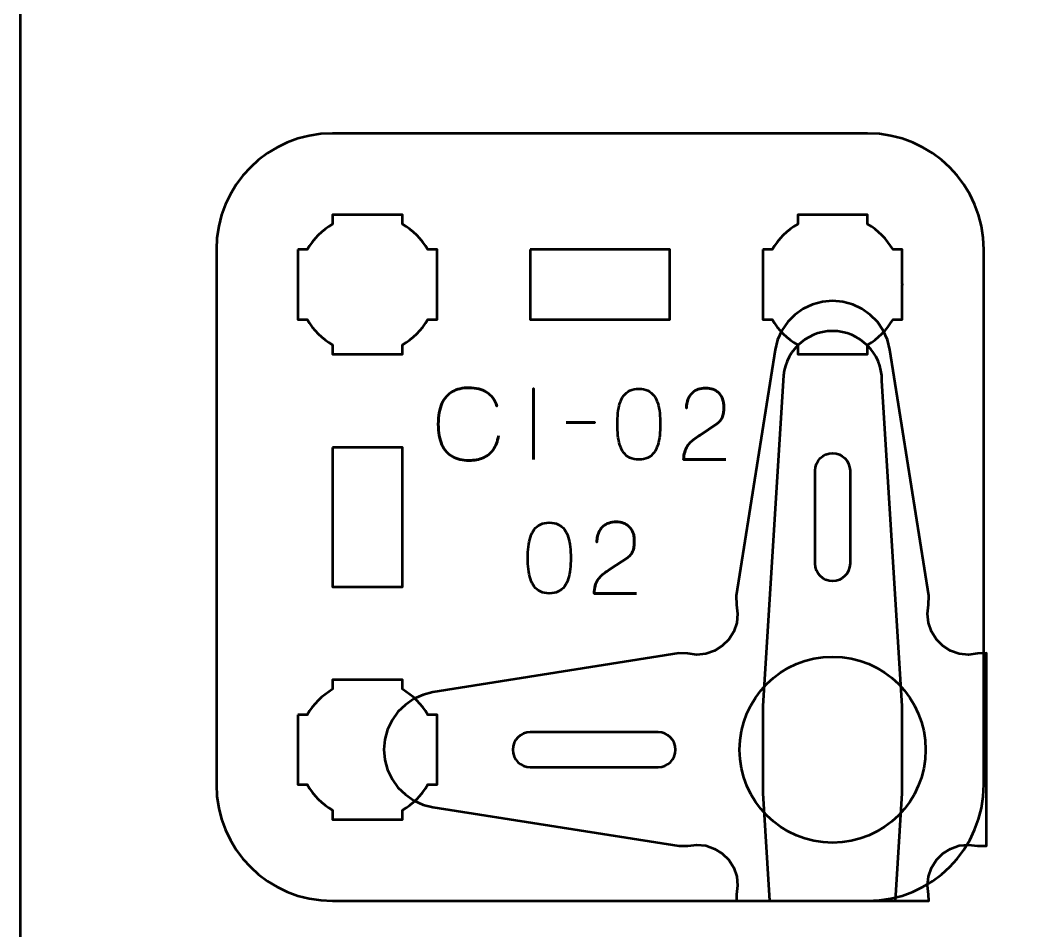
# Model space of a CAD drawing. Header units: centimetres. Extents: x -21 to 0, y -29.7 to 0.
# Drawn here: x -21 to -16.683, y -24.629 to -20.713 of the extents above; entities that cross this region are included whole.
import ezdxf

# ---------------------------------------------------------------- set-up
doc = ezdxf.new("R2010")
doc.units = ezdxf.units.CM
doc.header["$MEASUREMENT"] = 0
doc.layers.add('Layer 1', color=7, linetype='Continuous')

msp = doc.modelspace()

# ---------------------------------------------------------------- linework, layer by layer
at = {"layer": 'Layer 1', "color": 250, "lineweight": 53}
msp.add_ellipse((-17.50589, -23.85), major_axis=(0, 0.4), ratio=1, dxfattribs=at)
at = {"layer": 'Layer 1', "color": 22, "lineweight": 53}
msp.add_open_spline([(-21.00003, -29.19995), (-21.00003, -29.19995), (-21.00003, -0.49992), (-21.00003, -0.49992), (-21.00003, -0.49992), (-21.00003, -0.22295), (-20.77694, 0.00004), (-20.49994, 0.00004), (-20.49994, 0.00004), (-20.49994, 0.00004), (-0.50008, 0.00004), (-0.50008, 0.00004), (-0.50008, 0.00004), (-0.22294, 0.00004), (0.00002, -0.22295), (0.00002, -0.49992), (0.00002, -0.49992), (0.00002, -0.49992), (0.00002, -29.19995), (0.00002, -29.19995), (0.00002, -29.19995), (0.00002, -29.47695), (-0.22294, -29.70004), (-0.50008, -29.70004), (-0.50008, -29.70004), (-0.50008, -29.70004), (-20.49994, -29.70004), (-20.49994, -29.70004), (-20.49994, -29.70004), (-20.77694, -29.70004), (-21.00003, -29.47695), (-21.00003, -29.19995)], degree=3, knots=[0, 0, 0, 0, 0.125, 0.125, 0.125, 0.125, 0.25, 0.25, 0.25, 0.25, 0.375, 0.375, 0.375, 0.375, 0.5, 0.5, 0.5, 0.5, 0.625, 0.625, 0.625, 0.625, 0.75, 0.75, 0.75, 0.75, 0.875, 0.875, 0.875, 0.875, 1, 1, 1, 1], dxfattribs=at)
at = {"layer": 'Layer 1', "color": 114, "lineweight": 53}
msp.add_open_spline([(-19.65583, -21.19997), (-19.65583, -21.19997), (-17.35596, -21.19997), (-17.35596, -21.19997), (-17.35596, -21.19997), (-17.07882, -21.19997), (-16.85586, -21.42306), (-16.85586, -21.70006), (-16.85586, -21.70006), (-16.85586, -21.70006), (-16.85586, -23.99993), (-16.85586, -23.99993), (-16.85586, -23.99993), (-16.85586, -24.27707), (-17.07882, -24.50003), (-17.35596, -24.50003), (-17.35596, -24.50003), (-17.35596, -24.50003), (-19.65583, -24.50003), (-19.65583, -24.50003), (-19.65583, -24.50003), (-19.93283, -24.50003), (-20.15592, -24.27707), (-20.15592, -23.99993), (-20.15592, -23.99993), (-20.15592, -23.99993), (-20.15592, -21.70006), (-20.15592, -21.70006), (-20.15592, -21.70006), (-20.15592, -21.42306), (-19.93283, -21.19997), (-19.65583, -21.19997)], degree=3, knots=[0, 0, 0, 0, 0.125, 0.125, 0.125, 0.125, 0.25, 0.25, 0.25, 0.25, 0.375, 0.375, 0.375, 0.375, 0.5, 0.5, 0.5, 0.5, 0.625, 0.625, 0.625, 0.625, 0.75, 0.75, 0.75, 0.75, 0.875, 0.875, 0.875, 0.875, 1, 1, 1, 1], dxfattribs=at)
at = {"layer": 'Layer 1', "lineweight": 53}
for points, knots in [([(-19.80589, -21.69994), (-19.80589, -21.69994), (-19.76569, -21.69994), (-19.76569, -21.69994), (-19.76569, -21.69994), (-19.73936, -21.65442), (-19.7014, -21.61649), (-19.65589, -21.59016), (-19.65589, -21.59016), (-19.65589, -21.59016), (-19.65589, -21.54994), (-19.65589, -21.54994), (-19.65589, -21.54994), (-19.65589, -21.54994), (-19.35589, -21.54994), (-19.35589, -21.54994), (-19.35589, -21.54994), (-19.35589, -21.54994), (-19.35589, -21.59013), (-19.35589, -21.59013), (-19.35589, -21.59013), (-19.31036, -21.61646), (-19.27237, -21.65441), (-19.24601, -21.69994), (-19.24601, -21.69994), (-19.24601, -21.69994), (-19.20589, -21.69994), (-19.20589, -21.69994), (-19.20589, -21.69994), (-19.20589, -21.69994), (-19.20589, -21.84536), (-19.20589, -21.84536), (-19.20589, -21.84536), (-19.20589, -21.84536), (-19.20583, -21.85001), (-19.20583, -21.85001), (-19.20583, -21.85001), (-19.20583, -21.85001), (-19.20589, -21.85465), (-19.20589, -21.85465), (-19.20589, -21.85465), (-19.20589, -21.85465), (-19.20589, -21.99994), (-19.20589, -21.99994), (-19.20589, -21.99994), (-19.20589, -21.99994), (-19.24596, -21.99994), (-19.24596, -21.99994), (-19.24596, -21.99994), (-19.27231, -22.04551), (-19.31031, -22.08352), (-19.35589, -22.10988), (-19.35589, -22.10988), (-19.35589, -22.10988), (-19.35589, -22.14994), (-19.35589, -22.14994), (-19.35589, -22.14994), (-19.35589, -22.14994), (-19.49917, -22.14994), (-19.49917, -22.14994), (-19.49917, -22.14994), (-19.49917, -22.14994), (-19.50584, -22.15002), (-19.50584, -22.15002), (-19.50584, -22.15002), (-19.50584, -22.15002), (-19.51252, -22.14994), (-19.51252, -22.14994), (-19.51252, -22.14994), (-19.51252, -22.14994), (-19.65589, -22.14994), (-19.65589, -22.14994), (-19.65589, -22.14994), (-19.65589, -22.14994), (-19.65589, -22.10984), (-19.65589, -22.10984), (-19.65589, -22.10984), (-19.70143, -22.08348), (-19.73941, -22.04549), (-19.76574, -21.99994), (-19.76574, -21.99994), (-19.76574, -21.99994), (-19.80589, -21.99994), (-19.80589, -21.99994), (-19.80589, -21.99994), (-19.80589, -21.99994), (-19.80589, -21.69994), (-19.80589, -21.69994)], [0, 0, 0, 0, 0.0454545, 0.0454545, 0.0454545, 0.0454545, 0.0909091, 0.0909091, 0.0909091, 0.0909091, 0.1363636, 0.1363636, 0.1363636, 0.1363636, 0.1818182, 0.1818182, 0.1818182, 0.1818182, 0.2272727, 0.2272727, 0.2272727, 0.2272727, 0.2727273, 0.2727273, 0.2727273, 0.2727273, 0.3181818, 0.3181818, 0.3181818, 0.3181818, 0.3636364, 0.3636364, 0.3636364, 0.3636364, 0.4090909, 0.4090909, 0.4090909, 0.4090909, 0.4545455, 0.4545455, 0.4545455, 0.4545455, 0.5, 0.5, 0.5, 0.5, 0.5454545, 0.5454545, 0.5454545, 0.5454545, 0.5909091, 0.5909091, 0.5909091, 0.5909091, 0.6363636, 0.6363636, 0.6363636, 0.6363636, 0.6818182, 0.6818182, 0.6818182, 0.6818182, 0.7272727, 0.7272727, 0.7272727, 0.7272727, 0.7727273, 0.7727273, 0.7727273, 0.7727273, 0.8181818, 0.8181818, 0.8181818, 0.8181818, 0.8636364, 0.8636364, 0.8636364, 0.8636364, 0.9090909, 0.9090909, 0.9090909, 0.9090909, 0.9545455, 0.9545455, 0.9545455, 0.9545455, 1, 1, 1, 1]), ([(-17.80589, -21.69994), (-17.80589, -21.69994), (-17.76569, -21.69994), (-17.76569, -21.69994), (-17.76569, -21.69994), (-17.73936, -21.65442), (-17.7014, -21.61649), (-17.65589, -21.59016), (-17.65589, -21.59016), (-17.65589, -21.59016), (-17.65589, -21.54994), (-17.65589, -21.54994), (-17.65589, -21.54994), (-17.65589, -21.54994), (-17.35589, -21.54994), (-17.35589, -21.54994), (-17.35589, -21.54994), (-17.35589, -21.54994), (-17.35589, -21.59013), (-17.35589, -21.59013), (-17.35589, -21.59013), (-17.31036, -21.61646), (-17.27237, -21.65441), (-17.24601, -21.69994), (-17.24601, -21.69994), (-17.24601, -21.69994), (-17.20589, -21.69994), (-17.20589, -21.69994), (-17.20589, -21.69994), (-17.20589, -21.69994), (-17.20589, -21.84536), (-17.20589, -21.84536), (-17.20589, -21.84536), (-17.20589, -21.84536), (-17.20583, -21.85001), (-17.20583, -21.85001), (-17.20583, -21.85001), (-17.20583, -21.85001), (-17.20589, -21.85465), (-17.20589, -21.85465), (-17.20589, -21.85465), (-17.20589, -21.85465), (-17.20589, -21.99994), (-17.20589, -21.99994), (-17.20589, -21.99994), (-17.20589, -21.99994), (-17.24596, -21.99994), (-17.24596, -21.99994), (-17.24596, -21.99994), (-17.27231, -22.04551), (-17.31031, -22.08352), (-17.35589, -22.10988), (-17.35589, -22.10988), (-17.35589, -22.10988), (-17.35589, -22.14994), (-17.35589, -22.14994), (-17.35589, -22.14994), (-17.35589, -22.14994), (-17.49917, -22.14994), (-17.49917, -22.14994), (-17.49917, -22.14994), (-17.49917, -22.14994), (-17.50584, -22.15002), (-17.50584, -22.15002), (-17.50584, -22.15002), (-17.50584, -22.15002), (-17.51252, -22.14994), (-17.51252, -22.14994), (-17.51252, -22.14994), (-17.51252, -22.14994), (-17.65589, -22.14994), (-17.65589, -22.14994), (-17.65589, -22.14994), (-17.65589, -22.14994), (-17.65589, -22.10984), (-17.65589, -22.10984), (-17.65589, -22.10984), (-17.70143, -22.08348), (-17.73941, -22.04549), (-17.76574, -21.99994), (-17.76574, -21.99994), (-17.76574, -21.99994), (-17.80589, -21.99994), (-17.80589, -21.99994), (-17.80589, -21.99994), (-17.80589, -21.99994), (-17.80589, -21.69994), (-17.80589, -21.69994)], [0, 0, 0, 0, 0.0454545, 0.0454545, 0.0454545, 0.0454545, 0.0909091, 0.0909091, 0.0909091, 0.0909091, 0.1363636, 0.1363636, 0.1363636, 0.1363636, 0.1818182, 0.1818182, 0.1818182, 0.1818182, 0.2272727, 0.2272727, 0.2272727, 0.2272727, 0.2727273, 0.2727273, 0.2727273, 0.2727273, 0.3181818, 0.3181818, 0.3181818, 0.3181818, 0.3636364, 0.3636364, 0.3636364, 0.3636364, 0.4090909, 0.4090909, 0.4090909, 0.4090909, 0.4545455, 0.4545455, 0.4545455, 0.4545455, 0.5, 0.5, 0.5, 0.5, 0.5454545, 0.5454545, 0.5454545, 0.5454545, 0.5909091, 0.5909091, 0.5909091, 0.5909091, 0.6363636, 0.6363636, 0.6363636, 0.6363636, 0.6818182, 0.6818182, 0.6818182, 0.6818182, 0.7272727, 0.7272727, 0.7272727, 0.7272727, 0.7727273, 0.7727273, 0.7727273, 0.7727273, 0.8181818, 0.8181818, 0.8181818, 0.8181818, 0.8636364, 0.8636364, 0.8636364, 0.8636364, 0.9090909, 0.9090909, 0.9090909, 0.9090909, 0.9545455, 0.9545455, 0.9545455, 0.9545455, 1, 1, 1, 1]), ([(-18.80588, -21.70006), (-18.80588, -21.70006), (-18.20587, -21.70006), (-18.20587, -21.70006), (-18.20587, -21.70006), (-18.20587, -21.70006), (-18.20587, -22.00007), (-18.20587, -22.00007), (-18.20587, -22.00007), (-18.20587, -22.00007), (-18.80588, -22.00007), (-18.80588, -22.00007), (-18.80588, -22.00007), (-18.80588, -22.00007), (-18.80588, -21.70006), (-18.80588, -21.70006)], [0, 0, 0, 0, 0.25, 0.25, 0.25, 0.25, 0.5, 0.5, 0.5, 0.5, 0.75, 0.75, 0.75, 0.75, 1, 1, 1, 1]), ([(-19.65583, -22.55001), (-19.65583, -22.55001), (-19.35582, -22.55001), (-19.35582, -22.55001), (-19.35582, -22.55001), (-19.35582, -22.55001), (-19.35582, -23.15002), (-19.35582, -23.15002), (-19.35582, -23.15002), (-19.35582, -23.15002), (-19.65583, -23.15002), (-19.65583, -23.15002), (-19.65583, -23.15002), (-19.65583, -23.15002), (-19.65583, -22.55001), (-19.65583, -22.55001)], [0, 0, 0, 0, 0.25, 0.25, 0.25, 0.25, 0.5, 0.5, 0.5, 0.5, 0.75, 0.75, 0.75, 0.75, 1, 1, 1, 1]), ([(-19.80589, -23.69994), (-19.80589, -23.69994), (-19.76569, -23.69994), (-19.76569, -23.69994), (-19.76569, -23.69994), (-19.73936, -23.65442), (-19.7014, -23.61649), (-19.65589, -23.59016), (-19.65589, -23.59016), (-19.65589, -23.59016), (-19.65589, -23.54994), (-19.65589, -23.54994), (-19.65589, -23.54994), (-19.65589, -23.54994), (-19.35589, -23.54994), (-19.35589, -23.54994), (-19.35589, -23.54994), (-19.35589, -23.54994), (-19.35589, -23.59013), (-19.35589, -23.59013), (-19.35589, -23.59013), (-19.31036, -23.61646), (-19.27237, -23.65441), (-19.24601, -23.69994), (-19.24601, -23.69994), (-19.24601, -23.69994), (-19.20589, -23.69994), (-19.20589, -23.69994), (-19.20589, -23.69994), (-19.20589, -23.69994), (-19.20589, -23.84536), (-19.20589, -23.84536), (-19.20589, -23.84536), (-19.20589, -23.84536), (-19.20583, -23.85001), (-19.20583, -23.85001), (-19.20583, -23.85001), (-19.20583, -23.85001), (-19.20589, -23.85465), (-19.20589, -23.85465), (-19.20589, -23.85465), (-19.20589, -23.85465), (-19.20589, -23.99994), (-19.20589, -23.99994), (-19.20589, -23.99994), (-19.20589, -23.99994), (-19.24596, -23.99994), (-19.24596, -23.99994), (-19.24596, -23.99994), (-19.27231, -24.04551), (-19.31031, -24.08352), (-19.35589, -24.10988), (-19.35589, -24.10988), (-19.35589, -24.10988), (-19.35589, -24.14994), (-19.35589, -24.14994), (-19.35589, -24.14994), (-19.35589, -24.14994), (-19.49917, -24.14994), (-19.49917, -24.14994), (-19.49917, -24.14994), (-19.49917, -24.14994), (-19.50584, -24.15002), (-19.50584, -24.15002), (-19.50584, -24.15002), (-19.50584, -24.15002), (-19.51252, -24.14994), (-19.51252, -24.14994), (-19.51252, -24.14994), (-19.51252, -24.14994), (-19.65589, -24.14994), (-19.65589, -24.14994), (-19.65589, -24.14994), (-19.65589, -24.14994), (-19.65589, -24.10984), (-19.65589, -24.10984), (-19.65589, -24.10984), (-19.70143, -24.08348), (-19.73941, -24.04549), (-19.76574, -23.99994), (-19.76574, -23.99994), (-19.76574, -23.99994), (-19.80589, -23.99994), (-19.80589, -23.99994), (-19.80589, -23.99994), (-19.80589, -23.99994), (-19.80589, -23.69994), (-19.80589, -23.69994)], [0, 0, 0, 0, 0.0454545, 0.0454545, 0.0454545, 0.0454545, 0.0909091, 0.0909091, 0.0909091, 0.0909091, 0.1363636, 0.1363636, 0.1363636, 0.1363636, 0.1818182, 0.1818182, 0.1818182, 0.1818182, 0.2272727, 0.2272727, 0.2272727, 0.2272727, 0.2727273, 0.2727273, 0.2727273, 0.2727273, 0.3181818, 0.3181818, 0.3181818, 0.3181818, 0.3636364, 0.3636364, 0.3636364, 0.3636364, 0.4090909, 0.4090909, 0.4090909, 0.4090909, 0.4545455, 0.4545455, 0.4545455, 0.4545455, 0.5, 0.5, 0.5, 0.5, 0.5454545, 0.5454545, 0.5454545, 0.5454545, 0.5909091, 0.5909091, 0.5909091, 0.5909091, 0.6363636, 0.6363636, 0.6363636, 0.6363636, 0.6818182, 0.6818182, 0.6818182, 0.6818182, 0.7272727, 0.7272727, 0.7272727, 0.7272727, 0.7727273, 0.7727273, 0.7727273, 0.7727273, 0.8181818, 0.8181818, 0.8181818, 0.8181818, 0.8636364, 0.8636364, 0.8636364, 0.8636364, 0.9090909, 0.9090909, 0.9090909, 0.9090909, 0.9545455, 0.9545455, 0.9545455, 0.9545455, 1, 1, 1, 1])]:
    msp.add_open_spline(points, degree=3, knots=knots, dxfattribs=at)
at = {"layer": 'Layer 1', "color": 30, "lineweight": 53}
for points, knots in [([(-17.25916, -22.1307), (-17.25916, -22.1307), (-17.09202, -23.18818), (-17.09202, -23.18818), (-17.09202, -23.18818), (-17.09202, -23.18818), (-17.09281, -23.227), (-17.09281, -23.227), (-17.09281, -23.227), (-17.09281, -23.227), (-17.09757, -23.26582), (-17.09757, -23.26582), (-17.09757, -23.26582), (-17.09757, -23.26582), (-17.0936, -23.30463), (-17.0936, -23.30463), (-17.0936, -23.30463), (-17.0936, -23.30463), (-17.08093, -23.34185), (-17.08093, -23.34185), (-17.08093, -23.34185), (-17.08093, -23.34185), (-17.05954, -23.37592), (-17.05954, -23.37592), (-17.05954, -23.37592), (-17.05954, -23.37592), (-17.0318, -23.40364), (-17.0318, -23.40364), (-17.0318, -23.40364), (-17.0318, -23.40364), (-16.99855, -23.42423), (-16.99855, -23.42423), (-16.99855, -23.42423), (-16.99855, -23.42423), (-16.96131, -23.4377), (-16.96131, -23.4377), (-16.96131, -23.4377), (-16.96131, -23.4377), (-16.9217, -23.44166), (-16.9217, -23.44166), (-16.9217, -23.44166), (-16.9217, -23.44166), (-16.8829, -23.43691), (-16.8829, -23.43691), (-16.8829, -23.43691), (-16.8829, -23.43691), (-16.84409, -23.43532), (-16.84409, -23.43532), (-16.84409, -23.43532), (-16.84409, -23.43532), (-16.84409, -24.26389), (-16.84409, -24.26389), (-16.84409, -24.26389), (-16.84409, -24.26389), (-16.8829, -24.26309), (-16.8829, -24.26309), (-16.8829, -24.26309), (-16.8829, -24.26309), (-16.9217, -24.25834), (-16.9217, -24.25834), (-16.9217, -24.25834), (-16.9217, -24.25834), (-16.96131, -24.26231), (-16.96131, -24.26231), (-16.96131, -24.26231), (-16.96131, -24.26231), (-16.99855, -24.27577), (-16.99855, -24.27577), (-16.99855, -24.27577), (-16.99855, -24.27577), (-17.0318, -24.29636), (-17.0318, -24.29636), (-17.0318, -24.29636), (-17.0318, -24.29636), (-17.05954, -24.32409), (-17.05954, -24.32409), (-17.05954, -24.32409), (-17.05954, -24.32409), (-17.08093, -24.35736), (-17.08093, -24.35736), (-17.08093, -24.35736), (-17.08093, -24.35736), (-17.0936, -24.39459), (-17.0936, -24.39459), (-17.0936, -24.39459), (-17.0936, -24.39459), (-17.09757, -24.43419), (-17.09757, -24.43419), (-17.09757, -24.43419), (-17.09757, -24.43419), (-17.09281, -24.47301), (-17.09281, -24.47301), (-17.09281, -24.47301), (-17.09281, -24.47301), (-17.09226, -24.50003), (-17.09226, -24.50003), (-17.09226, -24.50003), (-17.09226, -24.50003), (-17.91954, -24.50003), (-17.91954, -24.50003), (-17.91954, -24.50003), (-17.91954, -24.50003), (-17.91899, -24.47301), (-17.91899, -24.47301), (-17.91899, -24.47301), (-17.91899, -24.47301), (-17.91424, -24.43419), (-17.91424, -24.43419), (-17.91424, -24.43419), (-17.91424, -24.43419), (-17.9182, -24.39459), (-17.9182, -24.39459), (-17.9182, -24.39459), (-17.9182, -24.39459), (-17.93087, -24.35736), (-17.93087, -24.35736), (-17.93087, -24.35736), (-17.93087, -24.35736), (-17.95226, -24.32409), (-17.95226, -24.32409), (-17.95226, -24.32409), (-17.95226, -24.32409), (-17.97999, -24.29636), (-17.97999, -24.29636), (-17.97999, -24.29636), (-17.97999, -24.29636), (-18.01326, -24.27577), (-18.01326, -24.27577), (-18.01326, -24.27577), (-18.01326, -24.27577), (-18.05048, -24.26231), (-18.05048, -24.26231), (-18.05048, -24.26231), (-18.05048, -24.26231), (-18.09009, -24.25834), (-18.09009, -24.25834), (-18.09009, -24.25834), (-18.09009, -24.25834), (-18.1289, -24.26309), (-18.1289, -24.26309), (-18.1289, -24.26309), (-18.1289, -24.26309), (-18.16692, -24.26389), (-18.16692, -24.26389), (-18.16692, -24.26389), (-18.16692, -24.26389), (-19.2244, -24.09675), (-19.2244, -24.09675), (-19.2244, -24.09675), (-19.2244, -24.09675), (-19.26717, -24.08645), (-19.26717, -24.08645), (-19.26717, -24.08645), (-19.26717, -24.08645), (-19.30678, -24.06823), (-19.30678, -24.06823), (-19.30678, -24.06823), (-19.30678, -24.06823), (-19.34322, -24.04288), (-19.34322, -24.04288), (-19.34322, -24.04288), (-19.34322, -24.04288), (-19.3749, -24.01199), (-19.3749, -24.01199), (-19.3749, -24.01199), (-19.3749, -24.01199), (-19.40025, -23.97635), (-19.40025, -23.97635), (-19.40025, -23.97635), (-19.40025, -23.97635), (-19.41925, -23.93674), (-19.41925, -23.93674), (-19.41925, -23.93674), (-19.41925, -23.93674), (-19.43115, -23.89397), (-19.43115, -23.89397), (-19.43115, -23.89397), (-19.43115, -23.89397), (-19.43511, -23.84961), (-19.43511, -23.84961), (-19.43511, -23.84961), (-19.43511, -23.84961), (-19.43115, -23.80604), (-19.43115, -23.80604), (-19.43115, -23.80604), (-19.43115, -23.80604), (-19.41925, -23.76327), (-19.41925, -23.76327), (-19.41925, -23.76327), (-19.41925, -23.76327), (-19.40025, -23.72366), (-19.40025, -23.72366), (-19.40025, -23.72366), (-19.40025, -23.72366), (-19.3749, -23.68722), (-19.3749, -23.68722), (-19.3749, -23.68722), (-19.3749, -23.68722), (-19.34322, -23.65633), (-19.34322, -23.65633), (-19.34322, -23.65633), (-19.34322, -23.65633), (-19.30678, -23.63178), (-19.30678, -23.63178), (-19.30678, -23.63178), (-19.30678, -23.63178), (-19.26717, -23.61355), (-19.26717, -23.61355), (-19.26717, -23.61355), (-19.26717, -23.61355), (-19.2244, -23.60326), (-19.2244, -23.60326), (-19.2244, -23.60326), (-19.2244, -23.60326), (-18.16692, -23.43532), (-18.16692, -23.43532), (-18.16692, -23.43532), (-18.16692, -23.43532), (-18.1289, -23.43691), (-18.1289, -23.43691), (-18.1289, -23.43691), (-18.1289, -23.43691), (-18.09009, -23.44166), (-18.09009, -23.44166), (-18.09009, -23.44166), (-18.09009, -23.44166), (-18.05048, -23.4377), (-18.05048, -23.4377), (-18.05048, -23.4377), (-18.05048, -23.4377), (-18.01326, -23.42423), (-18.01326, -23.42423), (-18.01326, -23.42423), (-18.01326, -23.42423), (-17.97999, -23.40364), (-17.97999, -23.40364), (-17.97999, -23.40364), (-17.97999, -23.40364), (-17.95226, -23.37592), (-17.95226, -23.37592), (-17.95226, -23.37592), (-17.95226, -23.37592), (-17.93087, -23.34185), (-17.93087, -23.34185), (-17.93087, -23.34185), (-17.93087, -23.34185), (-17.9182, -23.30463), (-17.9182, -23.30463), (-17.9182, -23.30463), (-17.9182, -23.30463), (-17.91424, -23.26582), (-17.91424, -23.26582), (-17.91424, -23.26582), (-17.91424, -23.26582), (-17.91899, -23.227), (-17.91899, -23.227), (-17.91899, -23.227), (-17.91899, -23.227), (-17.91978, -23.18818), (-17.91978, -23.18818), (-17.91978, -23.18818), (-17.91978, -23.18818), (-17.75265, -22.1307), (-17.75265, -22.1307), (-17.75265, -22.1307), (-17.75265, -22.1307), (-17.74235, -22.08793), (-17.74235, -22.08793), (-17.74235, -22.08793), (-17.74235, -22.08793), (-17.72413, -22.04753), (-17.72413, -22.04753), (-17.72413, -22.04753), (-17.72413, -22.04753), (-17.69878, -22.01109), (-17.69878, -22.01109), (-17.69878, -22.01109), (-17.69878, -22.01109), (-17.66789, -21.9802), (-17.66789, -21.9802), (-17.66789, -21.9802), (-17.66789, -21.9802), (-17.63225, -21.95406), (-17.63225, -21.95406), (-17.63225, -21.95406), (-17.63225, -21.95406), (-17.59264, -21.93584), (-17.59264, -21.93584), (-17.59264, -21.93584), (-17.59264, -21.93584), (-17.54985, -21.92396), (-17.54985, -21.92396), (-17.54985, -21.92396), (-17.54985, -21.92396), (-17.5055, -21.92), (-17.5055, -21.92), (-17.5055, -21.92), (-17.5055, -21.92), (-17.46193, -21.92396), (-17.46193, -21.92396), (-17.46193, -21.92396), (-17.46193, -21.92396), (-17.41916, -21.93584), (-17.41916, -21.93584), (-17.41916, -21.93584), (-17.41916, -21.93584), (-17.37955, -21.95406), (-17.37955, -21.95406), (-17.37955, -21.95406), (-17.37955, -21.95406), (-17.34391, -21.9802), (-17.34391, -21.9802), (-17.34391, -21.9802), (-17.34391, -21.9802), (-17.31302, -22.01109), (-17.31302, -22.01109), (-17.31302, -22.01109), (-17.31302, -22.01109), (-17.28766, -22.04753), (-17.28766, -22.04753), (-17.28766, -22.04753), (-17.28766, -22.04753), (-17.26945, -22.08793), (-17.26945, -22.08793), (-17.26945, -22.08793), (-17.26945, -22.08793), (-17.25916, -22.1307), (-17.25916, -22.1307)], [0, 0, 0, 0, 0.0121951, 0.0121951, 0.0121951, 0.0121951, 0.0243902, 0.0243902, 0.0243902, 0.0243902, 0.0365854, 0.0365854, 0.0365854, 0.0365854, 0.0487805, 0.0487805, 0.0487805, 0.0487805, 0.0609756, 0.0609756, 0.0609756, 0.0609756, 0.0731707, 0.0731707, 0.0731707, 0.0731707, 0.0853659, 0.0853659, 0.0853659, 0.0853659, 0.097561, 0.097561, 0.097561, 0.097561, 0.1097561, 0.1097561, 0.1097561, 0.1097561, 0.1219512, 0.1219512, 0.1219512, 0.1219512, 0.1341463, 0.1341463, 0.1341463, 0.1341463, 0.1463415, 0.1463415, 0.1463415, 0.1463415, 0.1585366, 0.1585366, 0.1585366, 0.1585366, 0.1707317, 0.1707317, 0.1707317, 0.1707317, 0.1829268, 0.1829268, 0.1829268, 0.1829268, 0.195122, 0.195122, 0.195122, 0.195122, 0.2073171, 0.2073171, 0.2073171, 0.2073171, 0.2195122, 0.2195122, 0.2195122, 0.2195122, 0.2317073, 0.2317073, 0.2317073, 0.2317073, 0.2439024, 0.2439024, 0.2439024, 0.2439024, 0.2560976, 0.2560976, 0.2560976, 0.2560976, 0.2682927, 0.2682927, 0.2682927, 0.2682927, 0.2804878, 0.2804878, 0.2804878, 0.2804878, 0.2926829, 0.2926829, 0.2926829, 0.2926829, 0.304878, 0.304878, 0.304878, 0.304878, 0.3170732, 0.3170732, 0.3170732, 0.3170732, 0.3292683, 0.3292683, 0.3292683, 0.3292683, 0.3414634, 0.3414634, 0.3414634, 0.3414634, 0.3536585, 0.3536585, 0.3536585, 0.3536585, 0.3658537, 0.3658537, 0.3658537, 0.3658537, 0.3780488, 0.3780488, 0.3780488, 0.3780488, 0.3902439, 0.3902439, 0.3902439, 0.3902439, 0.402439, 0.402439, 0.402439, 0.402439, 0.4146341, 0.4146341, 0.4146341, 0.4146341, 0.4268293, 0.4268293, 0.4268293, 0.4268293, 0.4390244, 0.4390244, 0.4390244, 0.4390244, 0.4512195, 0.4512195, 0.4512195, 0.4512195, 0.4634146, 0.4634146, 0.4634146, 0.4634146, 0.4756098, 0.4756098, 0.4756098, 0.4756098, 0.4878049, 0.4878049, 0.4878049, 0.4878049, 0.5, 0.5, 0.5, 0.5, 0.5121951, 0.5121951, 0.5121951, 0.5121951, 0.5243902, 0.5243902, 0.5243902, 0.5243902, 0.5365854, 0.5365854, 0.5365854, 0.5365854, 0.5487805, 0.5487805, 0.5487805, 0.5487805, 0.5609756, 0.5609756, 0.5609756, 0.5609756, 0.5731707, 0.5731707, 0.5731707, 0.5731707, 0.5853659, 0.5853659, 0.5853659, 0.5853659, 0.597561, 0.597561, 0.597561, 0.597561, 0.6097561, 0.6097561, 0.6097561, 0.6097561, 0.6219512, 0.6219512, 0.6219512, 0.6219512, 0.6341463, 0.6341463, 0.6341463, 0.6341463, 0.6463415, 0.6463415, 0.6463415, 0.6463415, 0.6585366, 0.6585366, 0.6585366, 0.6585366, 0.6707317, 0.6707317, 0.6707317, 0.6707317, 0.6829268, 0.6829268, 0.6829268, 0.6829268, 0.695122, 0.695122, 0.695122, 0.695122, 0.7073171, 0.7073171, 0.7073171, 0.7073171, 0.7195122, 0.7195122, 0.7195122, 0.7195122, 0.7317073, 0.7317073, 0.7317073, 0.7317073, 0.7439024, 0.7439024, 0.7439024, 0.7439024, 0.7560976, 0.7560976, 0.7560976, 0.7560976, 0.7682927, 0.7682927, 0.7682927, 0.7682927, 0.7804878, 0.7804878, 0.7804878, 0.7804878, 0.7926829, 0.7926829, 0.7926829, 0.7926829, 0.804878, 0.804878, 0.804878, 0.804878, 0.8170732, 0.8170732, 0.8170732, 0.8170732, 0.8292683, 0.8292683, 0.8292683, 0.8292683, 0.8414634, 0.8414634, 0.8414634, 0.8414634, 0.8536585, 0.8536585, 0.8536585, 0.8536585, 0.8658537, 0.8658537, 0.8658537, 0.8658537, 0.8780488, 0.8780488, 0.8780488, 0.8780488, 0.8902439, 0.8902439, 0.8902439, 0.8902439, 0.902439, 0.902439, 0.902439, 0.902439, 0.9146341, 0.9146341, 0.9146341, 0.9146341, 0.9268293, 0.9268293, 0.9268293, 0.9268293, 0.9390244, 0.9390244, 0.9390244, 0.9390244, 0.9512195, 0.9512195, 0.9512195, 0.9512195, 0.9634146, 0.9634146, 0.9634146, 0.9634146, 0.9756098, 0.9756098, 0.9756098, 0.9756098, 0.9878049, 0.9878049, 0.9878049, 0.9878049, 1, 1, 1, 1]), ([(-17.80589, -24.0375), (-17.80589, -24.0375), (-17.80589, -23.6625), (-17.80589, -23.6625), (-17.80589, -23.6625), (-17.80589, -23.6625), (-17.71839, -22.2625), (-17.71839, -22.2625), (-17.71839, -22.2625), (-17.71839, -22.14546), (-17.62293, -22.05), (-17.50589, -22.05), (-17.50589, -22.05), (-17.38885, -22.05), (-17.29339, -22.14546), (-17.29339, -22.2625), (-17.29339, -22.2625), (-17.29339, -22.2625), (-17.20589, -23.6625), (-17.20589, -23.6625), (-17.20589, -23.6625), (-17.20589, -23.6625), (-17.20589, -24.0375), (-17.20589, -24.0375), (-17.20589, -24.0375), (-17.20589, -24.0375), (-17.2348, -24.50003), (-17.2348, -24.50003), (-17.2348, -24.50003), (-17.2348, -24.50003), (-17.77698, -24.50003), (-17.77698, -24.50003), (-17.77698, -24.50003), (-17.77698, -24.50003), (-17.80589, -24.0375), (-17.80589, -24.0375)], [0, 0, 0, 0, 0.1111111, 0.1111111, 0.1111111, 0.1111111, 0.2222222, 0.2222222, 0.2222222, 0.2222222, 0.3333333, 0.3333333, 0.3333333, 0.3333333, 0.4444444, 0.4444444, 0.4444444, 0.4444444, 0.5555556, 0.5555556, 0.5555556, 0.5555556, 0.6666667, 0.6666667, 0.6666667, 0.6666667, 0.7777778, 0.7777778, 0.7777778, 0.7777778, 0.8888889, 0.8888889, 0.8888889, 0.8888889, 1, 1, 1, 1]), ([(-18.94226, -22.50037), (-18.94678, -22.52457), (-18.95468, -22.54454), (-18.96576, -22.5602), (-18.96576, -22.5602), (-18.9769, -22.5758), (-18.99116, -22.58737), (-19.00851, -22.59492), (-19.00851, -22.59492), (-19.0258, -22.60247), (-19.04612, -22.60628), (-19.06926, -22.60621), (-19.06926, -22.60621), (-19.09741, -22.60628), (-19.12133, -22.60084), (-19.14095, -22.58977), (-19.14095, -22.58977), (-19.16056, -22.57876), (-19.17552, -22.56176), (-19.18582, -22.53869), (-19.18582, -22.53869), (-19.19612, -22.51561), (-19.20127, -22.48605), (-19.20134, -22.45), (-19.20134, -22.45), (-19.20127, -22.41409), (-19.19612, -22.38459), (-19.18582, -22.36152), (-19.18582, -22.36152), (-19.17552, -22.33845), (-19.16056, -22.32138), (-19.14095, -22.3103), (-19.14095, -22.3103), (-19.12133, -22.29922), (-19.09741, -22.29372), (-19.06926, -22.29379), (-19.06926, -22.29379), (-19.03913, -22.29372), (-19.01388, -22.30014), (-18.99356, -22.31305), (-18.99356, -22.31305), (-18.97331, -22.32596), (-18.95842, -22.34593), (-18.94904, -22.37295), (-18.94904, -22.37295), (-18.95842, -22.34593), (-18.97331, -22.32596), (-18.99356, -22.31305), (-18.99356, -22.31305), (-19.01388, -22.30014), (-19.03913, -22.29372), (-19.06926, -22.29379), (-19.06926, -22.29379), (-19.09741, -22.29372), (-19.12133, -22.29922), (-19.14095, -22.3103), (-19.14095, -22.3103), (-19.16056, -22.32138), (-19.17552, -22.33845), (-19.18582, -22.36152), (-19.18582, -22.36152), (-19.19612, -22.38459), (-19.20127, -22.41409), (-19.20134, -22.45), (-19.20134, -22.45), (-19.20127, -22.48605), (-19.19612, -22.51561), (-19.18582, -22.53869), (-19.18582, -22.53869), (-19.17552, -22.56176), (-19.16056, -22.57876), (-19.14095, -22.58977), (-19.14095, -22.58977), (-19.12133, -22.60084), (-19.09741, -22.60628), (-19.06926, -22.60621), (-19.06926, -22.60621), (-19.04612, -22.60628), (-19.0258, -22.60247), (-19.00851, -22.59492), (-19.00851, -22.59492), (-18.99116, -22.58737), (-18.9769, -22.5758), (-18.96576, -22.5602), (-18.96576, -22.5602), (-18.95468, -22.54454), (-18.94678, -22.52457), (-18.94226, -22.50037)], [0, 0, 0, 0, 0.0454545, 0.0454545, 0.0454545, 0.0454545, 0.0909091, 0.0909091, 0.0909091, 0.0909091, 0.1363636, 0.1363636, 0.1363636, 0.1363636, 0.1818182, 0.1818182, 0.1818182, 0.1818182, 0.2272727, 0.2272727, 0.2272727, 0.2272727, 0.2727273, 0.2727273, 0.2727273, 0.2727273, 0.3181818, 0.3181818, 0.3181818, 0.3181818, 0.3636364, 0.3636364, 0.3636364, 0.3636364, 0.4090909, 0.4090909, 0.4090909, 0.4090909, 0.4545455, 0.4545455, 0.4545455, 0.4545455, 0.5, 0.5, 0.5, 0.5, 0.5454545, 0.5454545, 0.5454545, 0.5454545, 0.5909091, 0.5909091, 0.5909091, 0.5909091, 0.6363636, 0.6363636, 0.6363636, 0.6363636, 0.6818182, 0.6818182, 0.6818182, 0.6818182, 0.7272727, 0.7272727, 0.7272727, 0.7272727, 0.7727273, 0.7727273, 0.7727273, 0.7727273, 0.8181818, 0.8181818, 0.8181818, 0.8181818, 0.8636364, 0.8636364, 0.8636364, 0.8636364, 0.9090909, 0.9090909, 0.9090909, 0.9090909, 0.9545455, 0.9545455, 0.9545455, 0.9545455, 1, 1, 1, 1]), ([(-18.7924, -22.60282), (-18.7924, -22.60282), (-18.7924, -22.2976), (-18.7924, -22.2976), (-18.7924, -22.2976), (-18.7924, -22.2976), (-18.7924, -22.60282), (-18.7924, -22.60282)], [0, 0, 0, 0, 0.5, 0.5, 0.5, 0.5, 1, 1, 1, 1]), ([(-18.33901, -22.60282), (-18.3242, -22.60275), (-18.31143, -22.60014), (-18.30077, -22.59506), (-18.30077, -22.59506), (-18.29019, -22.58998), (-18.28137, -22.58271), (-18.27432, -22.57347), (-18.27432, -22.57347), (-18.26733, -22.56416), (-18.26183, -22.55315), (-18.25774, -22.54045), (-18.25774, -22.54045), (-18.25371, -22.52775), (-18.25082, -22.51385), (-18.2492, -22.49861), (-18.2492, -22.49861), (-18.2475, -22.48337), (-18.24666, -22.46735), (-18.24673, -22.45042), (-18.24673, -22.45042), (-18.24666, -22.43356), (-18.2475, -22.41754), (-18.2492, -22.40237), (-18.2492, -22.40237), (-18.25082, -22.3872), (-18.25371, -22.37323), (-18.25774, -22.36053), (-18.25774, -22.36053), (-18.26183, -22.3479), (-18.26733, -22.3369), (-18.27432, -22.32751), (-18.27432, -22.32751), (-18.28137, -22.3182), (-18.29019, -22.31093), (-18.30077, -22.30585), (-18.30077, -22.30585), (-18.31143, -22.3007), (-18.3242, -22.29809), (-18.33901, -22.29802), (-18.33901, -22.29802), (-18.35383, -22.29809), (-18.3666, -22.3007), (-18.37726, -22.30585), (-18.37726, -22.30585), (-18.38784, -22.31093), (-18.39666, -22.3182), (-18.40371, -22.32751), (-18.40371, -22.32751), (-18.4107, -22.3369), (-18.4162, -22.3479), (-18.42029, -22.36053), (-18.42029, -22.36053), (-18.42432, -22.37323), (-18.42721, -22.3872), (-18.42883, -22.40237), (-18.42883, -22.40237), (-18.43052, -22.41754), (-18.43137, -22.43356), (-18.4313, -22.45042), (-18.4313, -22.45042), (-18.43137, -22.46735), (-18.43052, -22.48337), (-18.42883, -22.49861), (-18.42883, -22.49861), (-18.42721, -22.51385), (-18.42432, -22.52775), (-18.42029, -22.54045), (-18.42029, -22.54045), (-18.4162, -22.55315), (-18.4107, -22.56416), (-18.40371, -22.57347), (-18.40371, -22.57347), (-18.39666, -22.58271), (-18.38784, -22.58998), (-18.37726, -22.59506), (-18.37726, -22.59506), (-18.3666, -22.60014), (-18.35383, -22.60275), (-18.33901, -22.60282)], [0, 0, 0, 0, 0.05, 0.05, 0.05, 0.05, 0.1, 0.1, 0.1, 0.1, 0.15, 0.15, 0.15, 0.15, 0.2, 0.2, 0.2, 0.2, 0.25, 0.25, 0.25, 0.25, 0.3, 0.3, 0.3, 0.3, 0.35, 0.35, 0.35, 0.35, 0.4, 0.4, 0.4, 0.4, 0.45, 0.45, 0.45, 0.45, 0.5, 0.5, 0.5, 0.5, 0.55, 0.55, 0.55, 0.55, 0.6, 0.6, 0.6, 0.6, 0.65, 0.65, 0.65, 0.65, 0.7, 0.7, 0.7, 0.7, 0.75, 0.75, 0.75, 0.75, 0.8, 0.8, 0.8, 0.8, 0.85, 0.85, 0.85, 0.85, 0.9, 0.9, 0.9, 0.9, 0.95, 0.95, 0.95, 0.95, 1, 1, 1, 1]), ([(-18.33901, -22.60282), (-18.3242, -22.60275), (-18.31143, -22.60014), (-18.30077, -22.59506), (-18.30077, -22.59506), (-18.29019, -22.58998), (-18.28137, -22.58271), (-18.27432, -22.57347), (-18.27432, -22.57347), (-18.26733, -22.56416), (-18.26183, -22.55315), (-18.25774, -22.54045), (-18.25774, -22.54045), (-18.25371, -22.52775), (-18.25082, -22.51385), (-18.2492, -22.49861), (-18.2492, -22.49861), (-18.2475, -22.48337), (-18.24666, -22.46735), (-18.24673, -22.45042), (-18.24673, -22.45042), (-18.24666, -22.43356), (-18.2475, -22.41754), (-18.2492, -22.40237), (-18.2492, -22.40237), (-18.25082, -22.3872), (-18.25371, -22.37323), (-18.25774, -22.36053), (-18.25774, -22.36053), (-18.26183, -22.3479), (-18.26733, -22.3369), (-18.27432, -22.32751), (-18.27432, -22.32751), (-18.28137, -22.3182), (-18.29019, -22.31093), (-18.30077, -22.30585), (-18.30077, -22.30585), (-18.31143, -22.3007), (-18.3242, -22.29809), (-18.33901, -22.29802), (-18.33901, -22.29802), (-18.35383, -22.29809), (-18.3666, -22.3007), (-18.37726, -22.30585), (-18.37726, -22.30585), (-18.38784, -22.31093), (-18.39666, -22.3182), (-18.40371, -22.32751), (-18.40371, -22.32751), (-18.4107, -22.3369), (-18.4162, -22.3479), (-18.42029, -22.36053), (-18.42029, -22.36053), (-18.42432, -22.37323), (-18.42721, -22.3872), (-18.42883, -22.40237), (-18.42883, -22.40237), (-18.43052, -22.41754), (-18.43137, -22.43356), (-18.4313, -22.45042), (-18.4313, -22.45042), (-18.43137, -22.46735), (-18.43052, -22.48337), (-18.42883, -22.49861), (-18.42883, -22.49861), (-18.42721, -22.51385), (-18.42432, -22.52775), (-18.42029, -22.54045), (-18.42029, -22.54045), (-18.4162, -22.55315), (-18.4107, -22.56416), (-18.40371, -22.57347), (-18.40371, -22.57347), (-18.39666, -22.58271), (-18.38784, -22.58998), (-18.37726, -22.59506), (-18.37726, -22.59506), (-18.3666, -22.60014), (-18.35383, -22.60275), (-18.33901, -22.60282)], [0, 0, 0, 0, 0.05, 0.05, 0.05, 0.05, 0.1, 0.1, 0.1, 0.1, 0.15, 0.15, 0.15, 0.15, 0.2, 0.2, 0.2, 0.2, 0.25, 0.25, 0.25, 0.25, 0.3, 0.3, 0.3, 0.3, 0.35, 0.35, 0.35, 0.35, 0.4, 0.4, 0.4, 0.4, 0.45, 0.45, 0.45, 0.45, 0.5, 0.5, 0.5, 0.5, 0.55, 0.55, 0.55, 0.55, 0.6, 0.6, 0.6, 0.6, 0.65, 0.65, 0.65, 0.65, 0.7, 0.7, 0.7, 0.7, 0.75, 0.75, 0.75, 0.75, 0.8, 0.8, 0.8, 0.8, 0.85, 0.85, 0.85, 0.85, 0.9, 0.9, 0.9, 0.9, 0.95, 0.95, 0.95, 0.95, 1, 1, 1, 1]), ([(-17.96479, -22.60282), (-17.96479, -22.60282), (-18.1464, -22.60282), (-18.1464, -22.60282), (-18.1464, -22.60282), (-18.14605, -22.59054), (-18.1445, -22.57968), (-18.14188, -22.57036), (-18.14188, -22.57036), (-18.1392, -22.56105), (-18.13561, -22.55287), (-18.13116, -22.54581), (-18.13116, -22.54581), (-18.12664, -22.53876), (-18.12149, -22.53248), (-18.11564, -22.52697), (-18.11564, -22.52697), (-18.10978, -22.5214), (-18.1035, -22.51632), (-18.09673, -22.51152), (-18.09673, -22.51152), (-18.08996, -22.50679), (-18.08297, -22.50207), (-18.0757, -22.49741), (-18.0757, -22.49741), (-18.0757, -22.49741), (-18.00331, -22.44915), (-18.00331, -22.44915), (-18.00331, -22.44915), (-17.99591, -22.44393), (-17.99012, -22.43822), (-17.98603, -22.43208), (-17.98603, -22.43208), (-17.98187, -22.42594), (-17.97897, -22.41945), (-17.97721, -22.4126), (-17.97721, -22.4126), (-17.97552, -22.40583), (-17.97446, -22.39885), (-17.97411, -22.39179), (-17.97411, -22.39179), (-17.97375, -22.38466), (-17.97361, -22.37754), (-17.97368, -22.37041), (-17.97368, -22.37041), (-17.97368, -22.36456), (-17.97446, -22.35828), (-17.97601, -22.3515), (-17.97601, -22.3515), (-17.97763, -22.3448), (-17.98017, -22.3381), (-17.98377, -22.33147), (-17.98377, -22.33147), (-17.98737, -22.32483), (-17.99217, -22.31877), (-17.99816, -22.31326), (-17.99816, -22.31326), (-18.00416, -22.30783), (-18.01157, -22.30346), (-18.02039, -22.30014), (-18.02039, -22.30014), (-18.02921, -22.29682), (-18.03958, -22.29513), (-18.05157, -22.29506), (-18.05157, -22.29506), (-18.06364, -22.29513), (-18.07429, -22.29682), (-18.08347, -22.30007), (-18.08347, -22.30007), (-18.09264, -22.30331), (-18.10047, -22.30783), (-18.10696, -22.31354), (-18.10696, -22.31354), (-18.11345, -22.31926), (-18.11867, -22.32589), (-18.12276, -22.3333), (-18.12276, -22.3333), (-18.12686, -22.34071), (-18.12982, -22.34861), (-18.13172, -22.35694), (-18.13172, -22.35694), (-18.13363, -22.36526), (-18.13455, -22.37373), (-18.13455, -22.38227), (-18.13455, -22.38227), (-18.13455, -22.37373), (-18.13363, -22.36526), (-18.13172, -22.35694), (-18.13172, -22.35694), (-18.12982, -22.34861), (-18.12686, -22.34071), (-18.12276, -22.3333), (-18.12276, -22.3333), (-18.11867, -22.32589), (-18.11345, -22.31926), (-18.10696, -22.31354), (-18.10696, -22.31354), (-18.10047, -22.30783), (-18.09264, -22.30331), (-18.08347, -22.30007), (-18.08347, -22.30007), (-18.07429, -22.29682), (-18.06364, -22.29513), (-18.05157, -22.29506), (-18.05157, -22.29506), (-18.03958, -22.29513), (-18.02921, -22.29682), (-18.02039, -22.30014), (-18.02039, -22.30014), (-18.01157, -22.30346), (-18.00416, -22.30783), (-17.99816, -22.31326), (-17.99816, -22.31326), (-17.99217, -22.31877), (-17.98737, -22.32483), (-17.98377, -22.33147), (-17.98377, -22.33147), (-17.98017, -22.3381), (-17.97763, -22.3448), (-17.97601, -22.3515), (-17.97601, -22.3515), (-17.97446, -22.35828), (-17.97368, -22.36456), (-17.97368, -22.37041), (-17.97368, -22.37041), (-17.97361, -22.37754), (-17.97375, -22.38466), (-17.97411, -22.39179), (-17.97411, -22.39179), (-17.97446, -22.39885), (-17.97552, -22.40583), (-17.97721, -22.4126), (-17.97721, -22.4126), (-17.97897, -22.41945), (-17.98187, -22.42594), (-17.98603, -22.43208), (-17.98603, -22.43208), (-17.99012, -22.43822), (-17.99591, -22.44393), (-18.00331, -22.44915), (-18.00331, -22.44915), (-18.00331, -22.44915), (-18.0757, -22.49741), (-18.0757, -22.49741), (-18.0757, -22.49741), (-18.08297, -22.50207), (-18.08996, -22.50679), (-18.09673, -22.51152), (-18.09673, -22.51152), (-18.1035, -22.51632), (-18.10978, -22.5214), (-18.11564, -22.52697), (-18.11564, -22.52697), (-18.12149, -22.53248), (-18.12664, -22.53876), (-18.13116, -22.54581), (-18.13116, -22.54581), (-18.13561, -22.55287), (-18.1392, -22.56105), (-18.14188, -22.57036), (-18.14188, -22.57036), (-18.1445, -22.57968), (-18.14605, -22.59054), (-18.1464, -22.60282), (-18.1464, -22.60282), (-18.1464, -22.60282), (-17.96479, -22.60282), (-17.96479, -22.60282)], [0, 0, 0, 0, 0.0238095, 0.0238095, 0.0238095, 0.0238095, 0.047619, 0.047619, 0.047619, 0.047619, 0.0714286, 0.0714286, 0.0714286, 0.0714286, 0.0952381, 0.0952381, 0.0952381, 0.0952381, 0.1190476, 0.1190476, 0.1190476, 0.1190476, 0.1428571, 0.1428571, 0.1428571, 0.1428571, 0.1666667, 0.1666667, 0.1666667, 0.1666667, 0.1904762, 0.1904762, 0.1904762, 0.1904762, 0.2142857, 0.2142857, 0.2142857, 0.2142857, 0.2380952, 0.2380952, 0.2380952, 0.2380952, 0.2619048, 0.2619048, 0.2619048, 0.2619048, 0.2857143, 0.2857143, 0.2857143, 0.2857143, 0.3095238, 0.3095238, 0.3095238, 0.3095238, 0.3333333, 0.3333333, 0.3333333, 0.3333333, 0.3571429, 0.3571429, 0.3571429, 0.3571429, 0.3809524, 0.3809524, 0.3809524, 0.3809524, 0.4047619, 0.4047619, 0.4047619, 0.4047619, 0.4285714, 0.4285714, 0.4285714, 0.4285714, 0.452381, 0.452381, 0.452381, 0.452381, 0.4761905, 0.4761905, 0.4761905, 0.4761905, 0.5, 0.5, 0.5, 0.5, 0.5238095, 0.5238095, 0.5238095, 0.5238095, 0.547619, 0.547619, 0.547619, 0.547619, 0.5714286, 0.5714286, 0.5714286, 0.5714286, 0.5952381, 0.5952381, 0.5952381, 0.5952381, 0.6190476, 0.6190476, 0.6190476, 0.6190476, 0.6428571, 0.6428571, 0.6428571, 0.6428571, 0.6666667, 0.6666667, 0.6666667, 0.6666667, 0.6904762, 0.6904762, 0.6904762, 0.6904762, 0.7142857, 0.7142857, 0.7142857, 0.7142857, 0.7380952, 0.7380952, 0.7380952, 0.7380952, 0.7619048, 0.7619048, 0.7619048, 0.7619048, 0.7857143, 0.7857143, 0.7857143, 0.7857143, 0.8095238, 0.8095238, 0.8095238, 0.8095238, 0.8333333, 0.8333333, 0.8333333, 0.8333333, 0.8571429, 0.8571429, 0.8571429, 0.8571429, 0.8809524, 0.8809524, 0.8809524, 0.8809524, 0.9047619, 0.9047619, 0.9047619, 0.9047619, 0.9285714, 0.9285714, 0.9285714, 0.9285714, 0.952381, 0.952381, 0.952381, 0.952381, 0.9761905, 0.9761905, 0.9761905, 0.9761905, 1, 1, 1, 1]), ([(-18.65143, -22.44322), (-18.65143, -22.44322), (-18.52824, -22.44322), (-18.52824, -22.44322), (-18.52824, -22.44322), (-18.52824, -22.44322), (-18.65143, -22.44322), (-18.65143, -22.44322)], [0, 0, 0, 0, 0.5, 0.5, 0.5, 0.5, 1, 1, 1, 1]), ([(-18.72403, -23.17813), (-18.70922, -23.17806), (-18.69645, -23.17545), (-18.68579, -23.17037), (-18.68579, -23.17037), (-18.67521, -23.16529), (-18.66639, -23.15802), (-18.65934, -23.14878), (-18.65934, -23.14878), (-18.65235, -23.13947), (-18.64685, -23.12846), (-18.64276, -23.11576), (-18.64276, -23.11576), (-18.63873, -23.10306), (-18.63584, -23.08916), (-18.63422, -23.07392), (-18.63422, -23.07392), (-18.63252, -23.05868), (-18.63168, -23.04266), (-18.63175, -23.02573), (-18.63175, -23.02573), (-18.63168, -23.00887), (-18.63252, -22.99285), (-18.63422, -22.97768), (-18.63422, -22.97768), (-18.63584, -22.96251), (-18.63873, -22.94854), (-18.64276, -22.93584), (-18.64276, -22.93584), (-18.64685, -22.92321), (-18.65235, -22.91221), (-18.65934, -22.90282), (-18.65934, -22.90282), (-18.66639, -22.89351), (-18.67521, -22.88624), (-18.68579, -22.88116), (-18.68579, -22.88116), (-18.69645, -22.87601), (-18.70922, -22.8734), (-18.72403, -22.87333), (-18.72403, -22.87333), (-18.73885, -22.8734), (-18.75162, -22.87601), (-18.76228, -22.88116), (-18.76228, -22.88116), (-18.77286, -22.88624), (-18.78168, -22.89351), (-18.78873, -22.90282), (-18.78873, -22.90282), (-18.79572, -22.91221), (-18.80122, -22.92321), (-18.80531, -22.93584), (-18.80531, -22.93584), (-18.80934, -22.94854), (-18.81223, -22.96251), (-18.81385, -22.97768), (-18.81385, -22.97768), (-18.81554, -22.99285), (-18.81639, -23.00887), (-18.81632, -23.02573), (-18.81632, -23.02573), (-18.81639, -23.04266), (-18.81554, -23.05868), (-18.81385, -23.07392), (-18.81385, -23.07392), (-18.81223, -23.08916), (-18.80934, -23.10306), (-18.80531, -23.11576), (-18.80531, -23.11576), (-18.80122, -23.12846), (-18.79572, -23.13947), (-18.78873, -23.14878), (-18.78873, -23.14878), (-18.78168, -23.15802), (-18.77286, -23.16529), (-18.76228, -23.17037), (-18.76228, -23.17037), (-18.75162, -23.17545), (-18.73885, -23.17806), (-18.72403, -23.17813)], [0, 0, 0, 0, 0.05, 0.05, 0.05, 0.05, 0.1, 0.1, 0.1, 0.1, 0.15, 0.15, 0.15, 0.15, 0.2, 0.2, 0.2, 0.2, 0.25, 0.25, 0.25, 0.25, 0.3, 0.3, 0.3, 0.3, 0.35, 0.35, 0.35, 0.35, 0.4, 0.4, 0.4, 0.4, 0.45, 0.45, 0.45, 0.45, 0.5, 0.5, 0.5, 0.5, 0.55, 0.55, 0.55, 0.55, 0.6, 0.6, 0.6, 0.6, 0.65, 0.65, 0.65, 0.65, 0.7, 0.7, 0.7, 0.7, 0.75, 0.75, 0.75, 0.75, 0.8, 0.8, 0.8, 0.8, 0.85, 0.85, 0.85, 0.85, 0.9, 0.9, 0.9, 0.9, 0.95, 0.95, 0.95, 0.95, 1, 1, 1, 1]), ([(-18.72403, -23.17813), (-18.70922, -23.17806), (-18.69645, -23.17545), (-18.68579, -23.17037), (-18.68579, -23.17037), (-18.67521, -23.16529), (-18.66639, -23.15802), (-18.65934, -23.14878), (-18.65934, -23.14878), (-18.65235, -23.13947), (-18.64685, -23.12846), (-18.64276, -23.11576), (-18.64276, -23.11576), (-18.63873, -23.10306), (-18.63584, -23.08916), (-18.63422, -23.07392), (-18.63422, -23.07392), (-18.63252, -23.05868), (-18.63168, -23.04266), (-18.63175, -23.02573), (-18.63175, -23.02573), (-18.63168, -23.00887), (-18.63252, -22.99285), (-18.63422, -22.97768), (-18.63422, -22.97768), (-18.63584, -22.96251), (-18.63873, -22.94854), (-18.64276, -22.93584), (-18.64276, -22.93584), (-18.64685, -22.92321), (-18.65235, -22.91221), (-18.65934, -22.90282), (-18.65934, -22.90282), (-18.66639, -22.89351), (-18.67521, -22.88624), (-18.68579, -22.88116), (-18.68579, -22.88116), (-18.69645, -22.87601), (-18.70922, -22.8734), (-18.72403, -22.87333), (-18.72403, -22.87333), (-18.73885, -22.8734), (-18.75162, -22.87601), (-18.76228, -22.88116), (-18.76228, -22.88116), (-18.77286, -22.88624), (-18.78168, -22.89351), (-18.78873, -22.90282), (-18.78873, -22.90282), (-18.79572, -22.91221), (-18.80122, -22.92321), (-18.80531, -22.93584), (-18.80531, -22.93584), (-18.80934, -22.94854), (-18.81223, -22.96251), (-18.81385, -22.97768), (-18.81385, -22.97768), (-18.81554, -22.99285), (-18.81639, -23.00887), (-18.81632, -23.02573), (-18.81632, -23.02573), (-18.81639, -23.04266), (-18.81554, -23.05868), (-18.81385, -23.07392), (-18.81385, -23.07392), (-18.81223, -23.08916), (-18.80934, -23.10306), (-18.80531, -23.11576), (-18.80531, -23.11576), (-18.80122, -23.12846), (-18.79572, -23.13947), (-18.78873, -23.14878), (-18.78873, -23.14878), (-18.78168, -23.15802), (-18.77286, -23.16529), (-18.76228, -23.17037), (-18.76228, -23.17037), (-18.75162, -23.17545), (-18.73885, -23.17806), (-18.72403, -23.17813)], [0, 0, 0, 0, 0.05, 0.05, 0.05, 0.05, 0.1, 0.1, 0.1, 0.1, 0.15, 0.15, 0.15, 0.15, 0.2, 0.2, 0.2, 0.2, 0.25, 0.25, 0.25, 0.25, 0.3, 0.3, 0.3, 0.3, 0.35, 0.35, 0.35, 0.35, 0.4, 0.4, 0.4, 0.4, 0.45, 0.45, 0.45, 0.45, 0.5, 0.5, 0.5, 0.5, 0.55, 0.55, 0.55, 0.55, 0.6, 0.6, 0.6, 0.6, 0.65, 0.65, 0.65, 0.65, 0.7, 0.7, 0.7, 0.7, 0.75, 0.75, 0.75, 0.75, 0.8, 0.8, 0.8, 0.8, 0.85, 0.85, 0.85, 0.85, 0.9, 0.9, 0.9, 0.9, 0.95, 0.95, 0.95, 0.95, 1, 1, 1, 1]), ([(-18.34981, -23.17813), (-18.34981, -23.17813), (-18.53142, -23.17813), (-18.53142, -23.17813), (-18.53142, -23.17813), (-18.53107, -23.16585), (-18.52952, -23.15499), (-18.5269, -23.14567), (-18.5269, -23.14567), (-18.52422, -23.13636), (-18.52063, -23.12818), (-18.51618, -23.12112), (-18.51618, -23.12112), (-18.51166, -23.11407), (-18.50651, -23.10779), (-18.50066, -23.10228), (-18.50066, -23.10228), (-18.4948, -23.09671), (-18.48852, -23.09163), (-18.48175, -23.08683), (-18.48175, -23.08683), (-18.47498, -23.0821), (-18.46799, -23.07738), (-18.46072, -23.07272), (-18.46072, -23.07272), (-18.46072, -23.07272), (-18.38833, -23.02446), (-18.38833, -23.02446), (-18.38833, -23.02446), (-18.38093, -23.01924), (-18.37514, -23.01353), (-18.37105, -23.00739), (-18.37105, -23.00739), (-18.36689, -23.00125), (-18.36399, -22.99476), (-18.36223, -22.98791), (-18.36223, -22.98791), (-18.36054, -22.98114), (-18.35948, -22.97416), (-18.35913, -22.9671), (-18.35913, -22.9671), (-18.35877, -22.95997), (-18.35863, -22.95285), (-18.3587, -22.94572), (-18.3587, -22.94572), (-18.3587, -22.93987), (-18.35948, -22.93359), (-18.36103, -22.92681), (-18.36103, -22.92681), (-18.36265, -22.92011), (-18.36519, -22.91341), (-18.36879, -22.90678), (-18.36879, -22.90678), (-18.37239, -22.90014), (-18.37719, -22.89408), (-18.38318, -22.88857), (-18.38318, -22.88857), (-18.38918, -22.88314), (-18.39659, -22.87877), (-18.40541, -22.87545), (-18.40541, -22.87545), (-18.41423, -22.87213), (-18.4246, -22.87044), (-18.43659, -22.87037), (-18.43659, -22.87037), (-18.44866, -22.87044), (-18.45931, -22.87213), (-18.46849, -22.87538), (-18.46849, -22.87538), (-18.47766, -22.87862), (-18.48549, -22.88314), (-18.49198, -22.88885), (-18.49198, -22.88885), (-18.49847, -22.89457), (-18.50369, -22.9012), (-18.50778, -22.90861), (-18.50778, -22.90861), (-18.51188, -22.91602), (-18.51484, -22.92392), (-18.51674, -22.93225), (-18.51674, -22.93225), (-18.51865, -22.94057), (-18.51957, -22.94904), (-18.51957, -22.95758), (-18.51957, -22.95758), (-18.51957, -22.94904), (-18.51865, -22.94057), (-18.51674, -22.93225), (-18.51674, -22.93225), (-18.51484, -22.92392), (-18.51188, -22.91602), (-18.50778, -22.90861), (-18.50778, -22.90861), (-18.50369, -22.9012), (-18.49847, -22.89457), (-18.49198, -22.88885), (-18.49198, -22.88885), (-18.48549, -22.88314), (-18.47766, -22.87862), (-18.46849, -22.87538), (-18.46849, -22.87538), (-18.45931, -22.87213), (-18.44866, -22.87044), (-18.43659, -22.87037), (-18.43659, -22.87037), (-18.4246, -22.87044), (-18.41423, -22.87213), (-18.40541, -22.87545), (-18.40541, -22.87545), (-18.39659, -22.87877), (-18.38918, -22.88314), (-18.38318, -22.88857), (-18.38318, -22.88857), (-18.37719, -22.89408), (-18.37239, -22.90014), (-18.36879, -22.90678), (-18.36879, -22.90678), (-18.36519, -22.91341), (-18.36265, -22.92011), (-18.36103, -22.92681), (-18.36103, -22.92681), (-18.35948, -22.93359), (-18.3587, -22.93987), (-18.3587, -22.94572), (-18.3587, -22.94572), (-18.35863, -22.95285), (-18.35877, -22.95997), (-18.35913, -22.9671), (-18.35913, -22.9671), (-18.35948, -22.97416), (-18.36054, -22.98114), (-18.36223, -22.98791), (-18.36223, -22.98791), (-18.36399, -22.99476), (-18.36689, -23.00125), (-18.37105, -23.00739), (-18.37105, -23.00739), (-18.37514, -23.01353), (-18.38093, -23.01924), (-18.38833, -23.02446), (-18.38833, -23.02446), (-18.38833, -23.02446), (-18.46072, -23.07272), (-18.46072, -23.07272), (-18.46072, -23.07272), (-18.46799, -23.07738), (-18.47498, -23.0821), (-18.48175, -23.08683), (-18.48175, -23.08683), (-18.48852, -23.09163), (-18.4948, -23.09671), (-18.50066, -23.10228), (-18.50066, -23.10228), (-18.50651, -23.10779), (-18.51166, -23.11407), (-18.51618, -23.12112), (-18.51618, -23.12112), (-18.52063, -23.12818), (-18.52422, -23.13636), (-18.5269, -23.14567), (-18.5269, -23.14567), (-18.52952, -23.15499), (-18.53107, -23.16585), (-18.53142, -23.17813), (-18.53142, -23.17813), (-18.53142, -23.17813), (-18.34981, -23.17813), (-18.34981, -23.17813)], [0, 0, 0, 0, 0.0238095, 0.0238095, 0.0238095, 0.0238095, 0.047619, 0.047619, 0.047619, 0.047619, 0.0714286, 0.0714286, 0.0714286, 0.0714286, 0.0952381, 0.0952381, 0.0952381, 0.0952381, 0.1190476, 0.1190476, 0.1190476, 0.1190476, 0.1428571, 0.1428571, 0.1428571, 0.1428571, 0.1666667, 0.1666667, 0.1666667, 0.1666667, 0.1904762, 0.1904762, 0.1904762, 0.1904762, 0.2142857, 0.2142857, 0.2142857, 0.2142857, 0.2380952, 0.2380952, 0.2380952, 0.2380952, 0.2619048, 0.2619048, 0.2619048, 0.2619048, 0.2857143, 0.2857143, 0.2857143, 0.2857143, 0.3095238, 0.3095238, 0.3095238, 0.3095238, 0.3333333, 0.3333333, 0.3333333, 0.3333333, 0.3571429, 0.3571429, 0.3571429, 0.3571429, 0.3809524, 0.3809524, 0.3809524, 0.3809524, 0.4047619, 0.4047619, 0.4047619, 0.4047619, 0.4285714, 0.4285714, 0.4285714, 0.4285714, 0.452381, 0.452381, 0.452381, 0.452381, 0.4761905, 0.4761905, 0.4761905, 0.4761905, 0.5, 0.5, 0.5, 0.5, 0.5238095, 0.5238095, 0.5238095, 0.5238095, 0.547619, 0.547619, 0.547619, 0.547619, 0.5714286, 0.5714286, 0.5714286, 0.5714286, 0.5952381, 0.5952381, 0.5952381, 0.5952381, 0.6190476, 0.6190476, 0.6190476, 0.6190476, 0.6428571, 0.6428571, 0.6428571, 0.6428571, 0.6666667, 0.6666667, 0.6666667, 0.6666667, 0.6904762, 0.6904762, 0.6904762, 0.6904762, 0.7142857, 0.7142857, 0.7142857, 0.7142857, 0.7380952, 0.7380952, 0.7380952, 0.7380952, 0.7619048, 0.7619048, 0.7619048, 0.7619048, 0.7857143, 0.7857143, 0.7857143, 0.7857143, 0.8095238, 0.8095238, 0.8095238, 0.8095238, 0.8333333, 0.8333333, 0.8333333, 0.8333333, 0.8571429, 0.8571429, 0.8571429, 0.8571429, 0.8809524, 0.8809524, 0.8809524, 0.8809524, 0.9047619, 0.9047619, 0.9047619, 0.9047619, 0.9285714, 0.9285714, 0.9285714, 0.9285714, 0.952381, 0.952381, 0.952381, 0.952381, 0.9761905, 0.9761905, 0.9761905, 0.9761905, 1, 1, 1, 1])]:
    msp.add_open_spline(points, degree=3, knots=knots, dxfattribs=at)
at = {"layer": 'Layer 1', "color": 250, "lineweight": 53}
for points in [[(-17.43089, -22.65), (-17.43089, -22.60859), (-17.46448, -22.575), (-17.50589, -22.575), (-17.50589, -22.575), (-17.5473, -22.575), (-17.58089, -22.60859), (-17.58089, -22.65), (-17.58089, -22.65), (-17.58089, -22.65), (-17.58089, -23.05), (-17.58089, -23.05), (-17.58089, -23.05), (-17.58089, -23.09141), (-17.5473, -23.125), (-17.50589, -23.125), (-17.50589, -23.125), (-17.46448, -23.125), (-17.43089, -23.09141), (-17.43089, -23.05), (-17.43089, -23.05), (-17.43089, -23.05), (-17.43089, -22.65), (-17.43089, -22.65)], [(-18.80589, -23.925), (-18.8473, -23.925), (-18.88089, -23.89141), (-18.88089, -23.85), (-18.88089, -23.85), (-18.88089, -23.80859), (-18.8473, -23.775), (-18.80589, -23.775), (-18.80589, -23.775), (-18.80589, -23.775), (-18.25589, -23.775), (-18.25589, -23.775), (-18.25589, -23.775), (-18.21448, -23.775), (-18.18089, -23.80859), (-18.18089, -23.85), (-18.18089, -23.85), (-18.18089, -23.89141), (-18.21448, -23.925), (-18.25589, -23.925), (-18.25589, -23.925), (-18.25589, -23.925), (-18.80589, -23.925), (-18.80589, -23.925)]]:
    msp.add_open_spline(points, degree=3, knots=[0, 0, 0, 0, 0.1666667, 0.1666667, 0.1666667, 0.1666667, 0.3333333, 0.3333333, 0.3333333, 0.3333333, 0.5, 0.5, 0.5, 0.5, 0.6666667, 0.6666667, 0.6666667, 0.6666667, 0.8333333, 0.8333333, 0.8333333, 0.8333333, 1, 1, 1, 1], dxfattribs=at)

doc.saveas('drawing.dxf')
